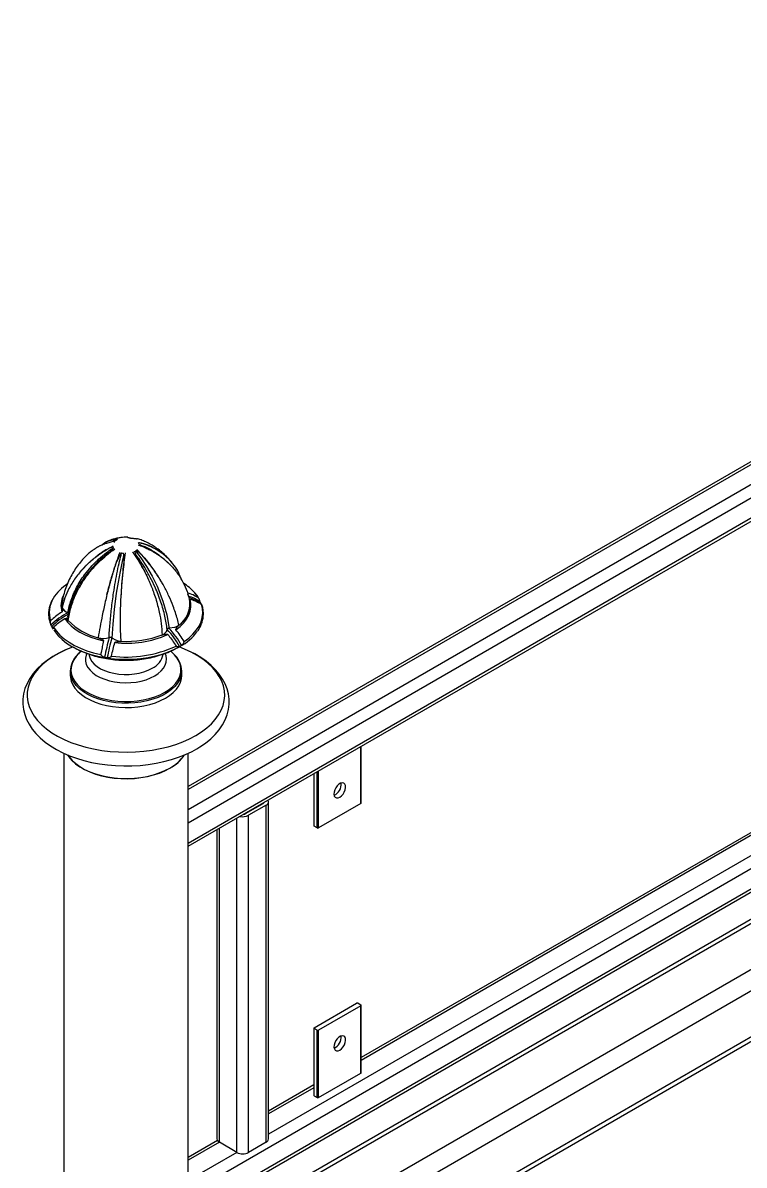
# Model space of a CAD drawing. Header units: millimetres. Extents: x 5333 to 11273, y -3184 to 1016.
# Drawn here: x 9164 to 9513, y -1237 to -684 of the extents above; entities that cross this region are included whole.
import ezdxf

# ---------------------------------------------------------------- set-up
doc = ezdxf.new("R2010")
doc.units = ezdxf.units.MM

# ---------------------------------------------------------------- blocks, each defined once
blk = doc.blocks.new('izometria')
for p, q in [((-1462.25, 2123.78), (-2981.76, 1246.59)), ((-1462.25, 2113.99), (-2981.76, 1236.79)), ((-2981.76, 1235.44), (-1463.35, 2111.99)), ((-1462.25, 1944.14), (-2981.76, 1066.95)), ((-1462.25, 1934.35), (-2981.76, 1057.15)), ((-2981.76, 1055.8), (-1463.35, 1932.35)), ((-1508.6, 1923.92), (-2942.86, 1095.94)), ((-1479.08, 1910.13), (-2981.76, 1042.65)), ((-1477.85, 1908.68), (-2981.76, 1040.49)), ((-1458.62, 1897.58), (-2981.76, 1018.28)), ((-1451.02, 1891.51), (-2981.76, 1007.83)), ((-2340.11, 1623.54), (-2981.76, 1253.12)), ((-2362.03, 1622.03), (-2981.76, 1264.27)), ((-2360.31, 1621.67), (-2981.76, 1262.92)), ((-3010.27, 1384.64), (-3010.56, 1384.84)), ((-3017.82, 1382.87), (-3017.28, 1382.93)), ((-3000.78, 1379.13), (-3002.38, 1379.84)), ((-2468.29, 1381.05), (-2897.92, 1133.03)), ((-2468.29, 1379.7), (-2897.92, 1131.68)), ((-3023.17, 1374.83), (-3023.48, 1374.55)), ((-2984.83, 1364.14), (-2986.47, 1368)), ((-3001.13, 1364.88), (-3001.19, 1365.02)), ((-2981.69, 1356.72), (-2981.96, 1357.48)), ((-3042.86, 1351.19), (-3042.86, 1351.17)), ((-3042.86, 1351.17), (-3042.86, 1351.17)), ((-2980.97, 1353.81), (-2980.96, 1353.79)), ((-2975.4, 1352.76), (-2976.66, 1353.7)), ((-2976.51, 1355.27), (-2976.56, 1355.35)), ((-2975.58, 1352.97), (-2975.67, 1353.1)), ((-2975.27, 1352.7), (-2975.37, 1352.79)), ((-3039.85, 1344.68), (-3039.85, 1344.7)), ((-3047.78, 1341.6), (-3047.24, 1340.59)), ((-2991.09, 1340.95), (-2991.31, 1340.92)), ((-2991.02, 1340.96), (-2991.09, 1340.95)), ((-2990.81, 1340.97), (-2991.02, 1340.96)), ((-2988.4, 1341.37), (-2990.81, 1340.97)), ((-2986.24, 1342.41), (-2986.25, 1342.44)), ((-2986.24, 1342.41), (-2986.24, 1342.41)), ((-3025.42, 1336.38), (-3025.42, 1336.35)), ((-3025.42, 1336.35), (-3025.42, 1336.35)), ((-3018.79, 1336.3), (-3018.95, 1336.4)), ((-3018.75, 1336.27), (-3018.79, 1336.3)), ((-3018.63, 1336.17), (-3018.75, 1336.27)), ((-3016.81, 1335.17), (-3018.63, 1336.17)), ((-3014.18, 1334.61), (-3014.18, 1334.64)), ((-2994.47, 1337.69), (-2994.47, 1337.66)), ((-2987, 1331.5), (-2986.6, 1331.69)), ((-3038.91, 1320.27), (-3038.91, 1318.18)), ((-2984.91, 1318.18), (-2984.91, 1320.27)), ((-2898.07, 1256.12), (-2898.07, 1283.75)), ((-2897.92, 1256.32), (-2897.92, 1283.84)), ((-3042.06, 1280.45), (-3042.06, 689.45)), ((-2981.76, 689.45), (-2981.76, 1280.46)), ((-2920.84, 1270.6), (-2920.84, 1245.3)), ((-2920.7, 1245.09), (-2920.7, 1270.69)), ((-2919.28, 1244.28), (-2919.28, 1271.5)), ((-2918.57, 1244.28), (-2918.57, 1271.91)), ((-2953.93, 1251.22), (-2945.44, 1256.12)), ((-2945.44, 1256.12), (-2945.44, 1256.4)), ((-2942.86, 1093.63), (-2942.86, 1256.94)), ((-2898.07, 1256.12), (-2918.57, 1244.28)), ((-2953.93, 1251.22), (-2953.93, 1251.5)), ((-2944.03, 1255.3), (-2952.52, 1250.41)), ((-2944.03, 1092), (-2944.03, 1255.3)), ((-2958.17, 1087.1), (-2958.17, 1249.05)), ((-2952.52, 1087.1), (-2952.52, 1250.41)), ((-2919.28, 1244.28), (-2920.7, 1245.09)), ((-2967.83, 1243.48), (-2967.83, 1093.63)), ((-2966.66, 1092), (-2966.66, 1244.15)), ((-2589.57, 1212.03), (-2884.69, 1041.66)), ((-2882.82, 1040.58), (-2587.69, 1210.95)), ((-2920.7, 1147.52), (-2900.19, 1159.36)), ((-2898.07, 1158.13), (-2918.57, 1146.29)), ((-2899.48, 1159.36), (-2898.07, 1158.54)), ((-2898.07, 1125.47), (-2898.07, 1158.13)), ((-2897.92, 1125.67), (-2897.92, 1158.33)), ((-2920.84, 1147.31), (-2920.84, 1114.65)), ((-2919.28, 1146.29), (-2920.7, 1147.11)), ((-2920.7, 1114.45), (-2920.7, 1147.11)), ((-2919.28, 1113.63), (-2919.28, 1146.29)), ((-2918.57, 1113.63), (-2918.57, 1146.29)), ((-2918.57, 1113.63), (-2898.07, 1125.47)), ((-2920.84, 1119.8), (-2942.86, 1107.09)), ((-2920.84, 1118.44), (-2942.86, 1105.73)), ((-2920.7, 1114.45), (-2919.28, 1113.63)), ((-2967.57, 1092.82), (-2981.76, 1084.63)), ((-2966.66, 1092), (-2981.76, 1083.28)), ((-2958.17, 1087.1), (-2966.66, 1092)), ((-2944.03, 1092), (-2952.52, 1087.1)), ((-2958.17, 1087.1), (-2981.76, 1073.48))]:
    blk.add_line(p, q)
at = {"flags": 128}
for points in [[(-3007.27, 1378.47), (-3004.72, 1375.14), (-3001.89, 1370.89), (-2999.21, 1366.23), (-2996.85, 1361.42), (-2994.02, 1354.2), (-2992.14, 1347.49), (-2991.02, 1340.96), (-2991.02, 1340.96), (-2991.02, 1340.96)], [(-3012.97, 1376.94), (-3013.79, 1373.37), (-3014.79, 1368.51), (-3015.75, 1363.27), (-3016.61, 1357.96), (-3017.64, 1350.15), (-3018.33, 1343.04), (-3018.75, 1336.27), (-3018.75, 1336.27), (-3018.75, 1336.27)], [(-2976.79, 1355.66), (-2978.18, 1357.65), (-2978.58, 1358.13)], [(-2987.73, 1340.29), (-2985.68, 1341.88), (-2983.94, 1343.58), (-2982.52, 1345.38), (-2981.46, 1347.26), (-2980.75, 1349.2), (-2980.41, 1351.16), (-2980.45, 1353.14), (-2980.85, 1355.1)], [(-2983.76, 1334.57), (-2981.47, 1336.26), (-2979.49, 1338.08), (-2977.83, 1340), (-2976.51, 1342.01), (-2975.55, 1344.09), (-2974.95, 1346.21), (-2974.72, 1348.35), (-2974.86, 1350.5), (-2975.38, 1352.62)], [(-3041.52, 1345.72), (-3040.17, 1343.9), (-3038.49, 1342.18), (-3036.49, 1340.57), (-3034.21, 1339.1), (-3031.66, 1337.78), (-3028.87, 1336.63), (-3025.89, 1335.66), (-3022.74, 1334.88)], [(-3039.85, 1344.68), (-3040.23, 1345.43), (-3040.33, 1346.27)], [(-3047.04, 1341.54), (-3045.64, 1339.55), (-3043.91, 1337.65), (-3041.85, 1335.86), (-3039.5, 1334.19), (-3036.86, 1332.68), (-3033.98, 1331.32), (-3030.88, 1330.13), (-3027.59, 1329.13), (-3024.14, 1328.32)], [(-3046.94, 1340.21), (-3046.28, 1339.21), (-3044.71, 1337.3), (-3042.84, 1335.5), (-3040.66, 1333.8), (-3038.21, 1332.24), (-3035.51, 1330.83), (-3032.58, 1329.57), (-3029.45, 1328.49), (-3026.15, 1327.59), (-3022.71, 1326.88), (-3019.17, 1326.37), (-3015.56, 1326.06), (-3011.91, 1325.95), (-3008.27, 1326.06), (-3004.66, 1326.37), (-3001.11, 1326.88), (-2997.68, 1327.59), (-2994.38, 1328.49), (-2991.25, 1329.57), (-2988.32, 1330.83), (-2985.61, 1332.24)], [(-2986.24, 1342.41), (-2987.18, 1341.85), (-2988.4, 1341.37)], [(-2986.24, 1342.41), (-2986.25, 1342.42), (-2986.25, 1342.44)], [(-2986.24, 1342.41), (-2986.24, 1342.41), (-2986.24, 1342.41), (-2986.24, 1342.41), (-2986.24, 1342.41), (-2986.24, 1342.41), (-2986.24, 1342.41), (-2986.24, 1342.41), (-2986.24, 1342.41)], [(-3014.18, 1334.61), (-3015.5, 1334.8), (-3016.81, 1335.17)], [(-3037.52, 1331.98), (-3037.9, 1331.86), (-3041.24, 1330.51), (-3044.41, 1328.99), (-3047.38, 1327.3), (-3050.13, 1325.46), (-3052.64, 1323.46), (-3054.89, 1321.33), (-3056.85, 1319.08), (-3058.5, 1316.72), (-3059.84, 1314.28), (-3060.84, 1311.78), (-3061.51, 1309.26), (-3061.86, 1306.73), (-3061.88, 1304.21), (-3061.59, 1301.71), (-3060.99, 1299.25), (-3060.09, 1296.83), (-3058.88, 1294.48), (-3057.37, 1292.19), (-3055.57, 1289.98), (-3053.48, 1287.86), (-3051.12, 1285.86), (-3048.49, 1283.98), (-3045.63, 1282.25), (-3042.55, 1280.66), (-3039.29, 1279.25), (-3035.85, 1278), (-3032.27, 1276.92), (-3028.57, 1276.03), (-3024.76, 1275.32), (-3020.88, 1274.8), (-3016.95, 1274.46), (-3012.99, 1274.31), (-3009.02, 1274.36), (-3005.07, 1274.59), (-3001.16, 1275.01), (-2997.32, 1275.62), (-2993.56, 1276.41), (-2989.91, 1277.39), (-2986.39, 1278.54), (-2983.03, 1279.87), (-2979.83, 1281.37), (-2977.59, 1282.59), (-2977.59, 1282.59), (-2976.05, 1283.51), (-2973.34, 1285.38), (-2970.86, 1287.39), (-2968.65, 1289.54), (-2966.73, 1291.81), (-2965.12, 1294.18), (-2963.83, 1296.63), (-2962.87, 1299.13), (-2962.24, 1301.65), (-2961.94, 1304.19), (-2961.96, 1306.71), (-2962.3, 1309.2), (-2962.94, 1311.65), (-2963.89, 1314.06), (-2965.13, 1316.41), (-2966.68, 1318.69), (-2968.52, 1320.89), (-2970.65, 1322.99), (-2973.05, 1324.98), (-2975.71, 1326.84), (-2978.6, 1328.55), (-2981.7, 1330.11), (-2985, 1331.51), (-2986.19, 1331.93)], [(-3037.66, 1331.93), (-3037.75, 1331.89), (-3041.12, 1330.52), (-3044.27, 1328.99), (-3047.18, 1327.31), (-3049.84, 1325.49), (-3052.21, 1323.55), (-3054.28, 1321.49), (-3056.04, 1319.34), (-3057.47, 1317.11), (-3058.56, 1314.82), (-3059.31, 1312.48), (-3059.71, 1310.12), (-3059.75, 1307.74), (-3059.44, 1305.37), (-3058.78, 1303.02), (-3057.77, 1300.71), (-3056.43, 1298.47), (-3054.75, 1296.3), (-3052.75, 1294.22), (-3050.46, 1292.24), (-3047.87, 1290.39), (-3045.02, 1288.67), (-3041.93, 1287.1), (-3038.61, 1285.69), (-3035.1, 1284.45), (-3031.41, 1283.39), (-3027.58, 1282.52), (-3023.64, 1281.84), (-3019.6, 1281.36), (-3015.51, 1281.07), (-3011.4, 1281), (-3007.28, 1281.13), (-3003.21, 1281.46), (-2999.19, 1281.99), (-2995.27, 1282.72), (-2991.47, 1283.64), (-2987.83, 1284.75), (-2984.36, 1286.03), (-2981.1, 1287.48), (-2978.06, 1289.09), (-2978.06, 1289.09)], [(-3033.5, 1329.91), (-3034.61, 1328.96), (-3036.08, 1327.38), (-3037.22, 1325.72), (-3038.03, 1323.99), (-3038.47, 1322.22), (-3038.57, 1320.43), (-3038.29, 1318.65), (-3037.67, 1316.89), (-3036.69, 1315.19), (-3035.38, 1313.57), (-3033.75, 1312.05), (-3031.83, 1310.64), (-3029.64, 1309.38), (-3027.21, 1308.27), (-3024.57, 1307.33), (-3021.76, 1306.57), (-3018.81, 1306.01), (-3015.78, 1305.65), (-3012.69, 1305.49), (-3009.59, 1305.54), (-3006.52, 1305.8), (-3003.52, 1306.26), (-3000.64, 1306.93), (-2997.91, 1307.77), (-2995.37, 1308.8), (-2993.06, 1309.99)], [(-3030.93, 1328.86), (-3031.26, 1328.02), (-3031.57, 1326.52), (-3031.52, 1325), (-3031.13, 1323.5), (-3030.39, 1322.04), (-3029.32, 1320.65), (-3027.95, 1319.36), (-3026.28, 1318.19), (-3024.36, 1317.15), (-3022.22, 1316.27), (-3019.9, 1315.56), (-3017.43, 1315.04), (-3014.86, 1314.72), (-3012.24, 1314.59), (-3009.62, 1314.66), (-3007.03, 1314.94), (-3004.53, 1315.42), (-3002.17, 1316.08), (-2999.98, 1316.92), (-2998, 1317.91)], [(-3029.89, 1328.45), (-3029.78, 1327.73), (-3029.3, 1326.31), (-3028.48, 1324.94), (-3027.34, 1323.65), (-3025.9, 1322.46), (-3024.19, 1321.4), (-3022.24, 1320.49), (-3020.08, 1319.74), (-3017.77, 1319.17), (-3015.35, 1318.8), (-3012.85, 1318.62), (-3010.34, 1318.65), (-3007.86, 1318.87), (-3005.46, 1319.3), (-3003.19, 1319.91), (-3001.08, 1320.7), (-2999.18, 1321.65)], [(-2998, 1317.91), (-2996.27, 1319.06), (-2994.82, 1320.32), (-2993.67, 1321.69), (-2992.85, 1323.13), (-2992.37, 1324.62), (-2992.24, 1326.14), (-2992.46, 1327.65), (-2992.89, 1328.86)], [(-2993.06, 1309.99), (-2991, 1311.33), (-2989.22, 1312.8), (-2987.75, 1314.37), (-2986.6, 1316.03), (-2985.8, 1317.76), (-2985.35, 1319.53), (-2985.26, 1321.32), (-2985.53, 1323.11), (-2986.16, 1324.86), (-2987.13, 1326.56), (-2988.44, 1328.18), (-2988.5, 1328.25)], [(-2988.5, 1328.25), (-2990.07, 1329.71), (-2990.32, 1329.91)], [(-2978.06, 1289.09), (-2975.28, 1290.84), (-2972.77, 1292.73), (-2970.54, 1294.73), (-2968.63, 1296.83), (-2967.03, 1299.02), (-2965.77, 1301.29), (-2964.84, 1303.6), (-2964.27, 1305.96), (-2964.05, 1308.33), (-2964.18, 1310.71), (-2964.67, 1313.07), (-2965.5, 1315.4), (-2966.68, 1317.68), (-2968.2, 1319.89), (-2970.03, 1322.02), (-2972.18, 1324.04), (-2974.63, 1325.96), (-2977.34, 1327.74), (-2980.32, 1329.39), (-2983.53, 1330.88), (-2986.17, 1331.93)], [(-3038.91, 1318.18), (-3038.84, 1317.07), (-3038.45, 1315.31), (-3037.71, 1313.58), (-3036.63, 1311.91), (-3035.23, 1310.33), (-3033.53, 1308.84), (-3031.54, 1307.48), (-3029.3, 1306.26), (-3026.83, 1305.19), (-3024.17, 1304.3), (-3021.35, 1303.58), (-3018.4, 1303.05), (-3015.37, 1302.72), (-3012.3, 1302.6), (-3009.22, 1302.67), (-3006.17, 1302.95), (-3003.2, 1303.43), (-3000.35, 1304.1), (-2997.64, 1304.95), (-2995.12, 1305.98), (-2992.82, 1307.16)], [(-2992.82, 1307.16), (-2990.77, 1308.49), (-2988.99, 1309.94), (-2987.51, 1311.51), (-2986.36, 1313.16), (-2985.53, 1314.87), (-2985.05, 1316.63), (-2984.91, 1318.18)], [(-2985.81, 1316.28), (-2985.9, 1316.09), (-2986.89, 1314.4), (-2988.21, 1312.8), (-2989.84, 1311.29), (-2991.76, 1309.89), (-2993.94, 1308.63), (-2996.36, 1307.53), (-2998.97, 1306.59), (-3001.76, 1305.82), (-3004.68, 1305.25), (-3007.69, 1304.87), (-3010.76, 1304.69), (-3013.84, 1304.72), (-3016.9, 1304.95), (-3019.89, 1305.37), (-3022.78, 1306), (-3025.52, 1306.8), (-3028.09, 1307.79), (-3030.45, 1308.93), (-3032.57, 1310.23), (-3034.42, 1311.65), (-3035.97, 1313.19), (-3037.21, 1314.82), (-3037.99, 1316.23)], [(-3040.27, 1279.61), (-3039.61, 1278.64), (-3038.16, 1276.96), (-3036.4, 1275.37), (-3034.35, 1273.9), (-3032.05, 1272.57), (-3029.5, 1271.38), (-3026.75, 1270.37), (-3023.83, 1269.53), (-3020.76, 1268.88), (-3017.59, 1268.43), (-3014.36, 1268.17), (-3011.1, 1268.12), (-3007.84, 1268.28), (-3004.64, 1268.63), (-3001.51, 1269.18), (-2998.52, 1269.93), (-2995.67, 1270.86), (-2993.02, 1271.96), (-2990.59, 1273.21)], [(-3040.05, 1279.51), (-3039.47, 1278.68), (-3038.03, 1277), (-3036.28, 1275.42), (-3034.24, 1273.96), (-3031.95, 1272.63), (-3029.41, 1271.46), (-3026.68, 1270.45), (-3023.77, 1269.61), (-3020.72, 1268.97), (-3017.57, 1268.51), (-3014.35, 1268.26), (-3011.1, 1268.21), (-3007.86, 1268.36), (-3004.67, 1268.71), (-3001.57, 1269.27), (-2998.58, 1270.01), (-2995.75, 1270.93), (-2993.12, 1272.02), (-2990.7, 1273.28)], [(-2908.33, 1259.17), (-2907.49, 1259.8), (-2906.73, 1260.66), (-2906.12, 1261.68), (-2905.69, 1262.77), (-2905.51, 1263.83), (-2905.57, 1264.76), (-2905.88, 1265.49), (-2906.4, 1265.95), (-2907.1, 1266.09), (-2907.91, 1265.91), (-2908.75, 1265.43), (-2909.55, 1264.68), (-2910.25, 1263.72), (-2910.78, 1262.66), (-2911.08, 1261.58), (-2911.15, 1260.57), (-2910.96, 1259.73), (-2910.54, 1259.13), (-2909.92, 1258.82), (-2909.16, 1258.84), (-2908.33, 1259.17)], [(-2908.31, 1136.7), (-2907.48, 1137.33), (-2906.72, 1138.19), (-2906.1, 1139.21), (-2905.68, 1140.29), (-2905.49, 1141.35), (-2905.56, 1142.29), (-2905.87, 1143.01), (-2906.39, 1143.47), (-2907.09, 1143.62), (-2907.89, 1143.44), (-2908.74, 1142.95), (-2909.54, 1142.2), (-2910.24, 1141.25), (-2910.76, 1140.19), (-2911.07, 1139.1), (-2911.14, 1138.09), (-2910.95, 1137.25), (-2910.53, 1136.65), (-2909.91, 1136.35), (-2909.15, 1136.36), (-2908.31, 1136.7)]]:
    blk.add_lwpolyline(points, dxfattribs=at)
for centre, radius, start, end in [((-3013.43, 1378.42), 6.1, 115.7911, 124.2041), ((-3011.84, 1374.33), 10.46, 78.2722, 84.1414), ((-3015.79, 1381.18), 2.61, 197.4922, 212.306), ((-3010.39, 1383.69), 6.1, 295.7918, 304.2034), ((-3008.02, 1380.93), 2.6, 17.467, 32.3312), ((-3011.98, 1387.78), 10.46, 258.2722, 264.1414), ((-3028.01, 1343.62), 22.51, 122.388, 148.3469), ((-2997.79, 1341.29), 25.54, 41.2268, 57.5565), ((-3032.43, 1351.98), 10.99, 152.3721, 196.6026), ((-2987.39, 1337.65), 19.74, 54.4652, 73.0746), ((-2987.07, 1336.88), 19.78, 54.4746, 73.5057), ((-3035.89, 1348.6), 13.19, 148.8136, 197.7863), ((-3032.51, 1352.56), 10.42, 168.5308, 187.372), ((-3038.9, 1352.6), 4.21, 199.8992, 255.0908), ((-3042.42, 1350.39), 0.896, 119.2031, 119.4287), ((-2993.92, 1352.96), 12.97, 306.0569, 4.1459), ((-3026.53, 1321.33), 30.34, 116.3169, 135.7026), ((-3026.22, 1320.63), 30.3, 117.1906, 135.7093), ((-3018.81, 1364.51), 28.84, 223.1504, 256.855), ((-2995.7, 1341.31), 3.85, 288.5584, 346.6441), ((-3021.83, 1312.09), 41.17, 29.2294, 43.4718), ((-3020.9, 1312.63), 41.17, 29.2294, 43.4718), ((-2997.15, 1353.73), 24.39, 298.2419, 324.3056), ((-3022.96, 1346.99), 10.92, 256.9623, 285.5855), ((-3025.41, 1336.35), 0.0119, 157.6394, 172.8334), ((-2926.14, 1309.57), 97.67, 164.0151, 169.7402), ((-2924.86, 1309.38), 97.67, 164.0151, 169.7402), ((-3011.76, 1382.91), 49.19, 263.4909, 294.0953), ((-3011.68, 1383.73), 49.09, 267.0278, 290.5582), ((-3014.22, 1334.62), 0.046, 343.2885, 347.2111), ((-3011.72, 1384.69), 57.63, 262.8578, 294.7283), ((-3003.02, 1330.04), 9.23, 294.5914, 349.9803), ((-3029.45, 1320.27), 9.45, 154.3843, 205.2677), ((-2994.31, 1320.27), 9.39, 334.8494, 26.1268), ((-2999.62, 1290.13), 19.07, 297.8842, 326.4422), ((-2999.52, 1290.1), 19.1, 297.8551, 326.8481), ((-2913.27, 1265.29), 5.62, 292.8655, 7.1398), ((-2945.93, 1257.12), 1.11, 295.9297, 338.861), ((-2944.63, 1256.92), 1.73, 290.2804, 28.5473), ((-2898.17, 1256.34), 0.251, 294.3726, 354.304), ((-2955.24, 1253.65), 2.76, 275.7223, 298.356), ((-2955.35, 1255.9), 6.19, 256.9698, 297.2987), ((-2920.59, 1245.32), 0.252, 185.72, 245.5994), ((-2918.93, 1244.96), 0.769, 242.6129, 297.3887), ((-2899.84, 1158.67), 0.769, 62.6129, 117.3887), ((-2898.15, 1158.33), 0.218, 290.7855, 69.2099), ((-2920.62, 1147.31), 0.218, 110.7855, 249.2099), ((-2918.93, 1146.97), 0.769, 242.6129, 297.3887), ((-2913.25, 1142.82), 5.62, 292.8664, 7.139), ((-2898.17, 1125.7), 0.251, 294.3726, 354.304), ((-2920.59, 1114.68), 0.252, 185.72, 245.5994), ((-2918.93, 1114.31), 0.769, 242.6129, 297.3887), ((-2965.83, 1093.83), 2.01, 185.6895, 245.6298), ((-2944.86, 1093.83), 2.01, 294.3743, 354.3046), ((-2955.34, 1092.56), 6.15, 242.6093, 297.3903)]:
    blk.add_arc(centre, radius, start, end)
for points, knots in [([(-3018.22, 1383.95), (-3018.36, 1383.92), (-3018.65, 1383.86), (-3019.22, 1383.71), (-3019.76, 1383.53), (-3020.29, 1383.34), (-3020.68, 1383.18), (-3021.06, 1383.01), (-3021.44, 1382.82), (-3021.8, 1382.63), (-3022.16, 1382.42), (-3022.63, 1382.13), (-3023.08, 1381.81), (-3023.43, 1381.54), (-3023.55, 1381.43), (-3023.57, 1381.42)], [0, 0, 0, 0, 0.07056, 0.141118, 0.282254, 0.352812, 0.423371, 0.493928, 0.56449, 0.635048, 0.705606, 0.776166, 0.917299, 0.987855, 1, 1, 1, 1]), ([(-3023.33, 1381.52), (-3023.2, 1381.64), (-3022.32, 1382.48), (-3020.45, 1383.27), (-3018.23, 1383.93), (-3016.86, 1383.97), (-3016.37, 1383.98)], [0, 0, 0, 0, 0.0738212, 0.4880508, 0.8155421, 1, 1, 1, 1]), ([(-3021.13, 1382.27), (-3020.46, 1382.49), (-3019.45, 1382.81), (-3018.06, 1383.15), (-3017.26, 1383.36), (-3016.86, 1383.47)], [0, 0, 0, 0, 0.497193, 0.749506, 1, 1, 1, 1]), ([(-3011.08, 1385.04), (-3011.36, 1385.06), (-3012.18, 1385.11), (-3013.6, 1385.03), (-3015.41, 1384.8), (-3017.61, 1384.29), (-3019.36, 1383.76), (-3020.38, 1383.29), (-3020.5, 1383.23)], [0, 0, 0, 0, 0.085345, 0.243131, 0.420069, 0.645117, 0.955374, 1, 1, 1, 1]), ([(-3016.09, 1383.91), (-3016.25, 1383.96), (-3016.57, 1384.07), (-3017.36, 1384.06), (-3017.9, 1383.99), (-3018.22, 1383.95)], [0, 0, 0, 0, 0.290907, 0.588288, 1, 1, 1, 1]), ([(-3011.06, 1385.06), (-3011.05, 1385.05), (-3011.04, 1385.03), (-3011.04, 1384.9), (-3010.86, 1384.79), (-3010.77, 1384.73)], [0, 0, 0, 0, 0.4971885, 0.7495032, 1, 1, 1, 1]), ([(-3010.38, 1384.67), (-3010.38, 1384.68), (-3010.42, 1384.73), (-3010.48, 1384.8), (-3010.55, 1384.84), (-3010.58, 1384.87)], [0, 0, 0, 0, 0.107108, 0.553528, 1, 1, 1, 1]), ([(-3009.71, 1384.57), (-3009.4, 1384.57), (-3008.77, 1384.57), (-3007.95, 1384.56), (-3007.4, 1384.49), (-3007.09, 1384.45)], [0, 0, 0, 0, 0.290905, 0.588291, 1, 1, 1, 1]), ([(-3007.09, 1384.45), (-3007.01, 1384.44), (-3006.85, 1384.41), (-3006.66, 1384.38), (-3006.54, 1384.34), (-3006.51, 1384.33)], [0, 0, 0, 0, 0.405088, 0.810162, 1, 1, 1, 1]), ([(-2989.07, 1372.05), (-2989.43, 1372.52), (-2990.43, 1373.83), (-2992.28, 1375.78), (-2994.53, 1377.87), (-2996.88, 1379.69), (-2999.25, 1381.25), (-3001.63, 1382.54), (-3004, 1383.54), (-3005.6, 1384.13), (-3006.45, 1384.32), (-3006.51, 1384.33)], [0, 0, 0, 0, 0.079883, 0.223947, 0.364267, 0.500371, 0.631752, 0.757906, 0.878407, 0.992672, 1, 1, 1, 1]), ([(-3028.36, 1378.54), (-3028.94, 1378.09), (-3030.33, 1376.97), (-3032.39, 1374.92), (-3034.54, 1372.46), (-3036.5, 1369.76), (-3038.26, 1366.88), (-3039.8, 1363.83), (-3041.13, 1360.53), (-3042.12, 1357.46), (-3042.52, 1355.43), (-3042.67, 1354.64)], [0, 0, 0, 0, 0.078529, 0.192242, 0.307913, 0.425164, 0.543672, 0.663172, 0.783442, 0.916753, 1, 1, 1, 1]), ([(-3039.98, 1348.53), (-3039.98, 1348.53), (-3039.88, 1350.45), (-3038.53, 1354.7), (-3036.02, 1360.83), (-3032.6, 1366.26), (-3028.88, 1370.84), (-3025.28, 1374.46), (-3021.75, 1377.47), (-3019.34, 1379.09), (-3018.32, 1379.77)], [0, 0, 0, 0, 0.000001, 0.172727, 0.34957, 0.537058, 0.663726, 0.791986, 0.912436, 1, 1, 1, 1]), ([(-3034.44, 1367.87), (-3033.19, 1369.27), (-3030.69, 1372.08), (-3026.5, 1375.59), (-3022.28, 1378.56), (-3019.46, 1380.12), (-3018.05, 1380.9)], [0, 0, 0, 0, 0.27819, 0.557087, 0.777587, 1, 1, 1, 1]), ([(-3023.05, 1378.14), (-3023.27, 1377.99), (-3023.71, 1377.68), (-3024.59, 1377.05), (-3025.45, 1376.41), (-3026.29, 1375.75), (-3026.92, 1375.25), (-3027.53, 1374.75), (-3028.14, 1374.24), (-3028.74, 1373.72), (-3029.32, 1373.2), (-3030.09, 1372.49), (-3030.84, 1371.78), (-3031.57, 1371.05), (-3032.11, 1370.49), (-3032.77, 1369.78), (-3033.56, 1368.91), (-3034.15, 1368.22), (-3034.44, 1367.87)], [0, 0, 0, 0, 0.050977, 0.101953, 0.203914, 0.254888, 0.305865, 0.356841, 0.407818, 0.45879, 0.509766, 0.560742, 0.662702, 0.713675, 0.764653, 0.815627, 0.907769, 1, 1, 1, 1]), ([(-3032.59, 1363.89), (-3031.45, 1365.52), (-3029.16, 1368.79), (-3025.28, 1372.95), (-3021.34, 1376.52), (-3018.69, 1378.45), (-3017.36, 1379.42)], [0, 0, 0, 0, 0.27819, 0.55709, 0.777587, 1, 1, 1, 1]), ([(-3028.38, 1378.56), (-3028.31, 1378.62), (-3028.1, 1378.79), (-3027.74, 1379.06), (-3027.15, 1379.48), (-3026.54, 1379.88), (-3025.92, 1380.25), (-3025.44, 1380.52), (-3024.96, 1380.78), (-3024.48, 1381.02), (-3023.82, 1381.32), (-3023.16, 1381.6), (-3022.48, 1381.85), (-3021.86, 1382.06), (-3021.41, 1382.19), (-3021.13, 1382.27)], [0, 0, 0, 0, 0.031141, 0.097424, 0.163706, 0.296283, 0.362567, 0.428848, 0.495131, 0.561413, 0.627694, 0.760276, 0.826558, 0.892839, 1, 1, 1, 1]), ([(-3018.28, 1380.4), (-3018.76, 1380.24), (-3019.72, 1379.91), (-3021.32, 1379.12), (-3022.41, 1378.5), (-3023.05, 1378.14)], [0, 0, 0, 0, 0.290908, 0.588294, 1, 1, 1, 1]), ([(-3021.98, 1375.85), (-3021.32, 1376.5), (-3020.32, 1377.49), (-3018.93, 1378.76), (-3018.31, 1379.45), (-3018, 1379.79)], [0, 0, 0, 0, 0.4972, 0.749517, 1, 1, 1, 1]), ([(-3021.15, 1357.28), (-3020.63, 1359.27), (-3019.58, 1363.26), (-3017.94, 1368.72), (-3016.33, 1373.63), (-3015.28, 1376.48), (-3014.75, 1377.91)], [0, 0, 0, 0, 0.27819, 0.55709, 0.777587, 1, 1, 1, 1]), ([(-3001.05, 1364.69), (-3001.88, 1366.44), (-3003.39, 1369.67), (-3005.96, 1374.14), (-3007.73, 1376.75), (-3008.62, 1378.07)], [0, 0, 0, 0, 0.372222, 0.684755, 1, 1, 1, 1]), ([(-3007.74, 1378.2), (-3007.58, 1377.73), (-3007.25, 1376.77), (-3006.47, 1375.16), (-3005.92, 1373.99), (-3005.6, 1373.31)], [0, 0, 0, 0, 0.290913, 0.588294, 1, 1, 1, 1]), ([(-3002.7, 1374.99), (-3003.37, 1375.64), (-3004.38, 1376.62), (-3005.77, 1377.89), (-3006.57, 1378.39), (-3006.96, 1378.65)], [0, 0, 0, 0, 0.497199, 0.749513, 1, 1, 1, 1]), ([(-2993.57, 1361.55), (-2994.59, 1363.3), (-2996.64, 1366.81), (-3000.01, 1371.49), (-3003.38, 1375.63), (-3005.61, 1377.98), (-3006.73, 1379.15)], [0, 0, 0, 0, 0.27819, 0.55709, 0.777589, 1, 1, 1, 1]), ([(-3001.84, 1381.42), (-3002.5, 1381.63), (-3003.5, 1381.94), (-3004.9, 1382.27), (-3005.52, 1382.31), (-3005.82, 1382.33)], [0, 0, 0, 0, 0.497191, 0.749503, 1, 1, 1, 1]), ([(-2989.39, 1370.57), (-2990.63, 1371.83), (-2993.14, 1374.37), (-2997.33, 1377.28), (-3001.54, 1379.59), (-3004.36, 1380.67), (-3005.78, 1381.21)], [0, 0, 0, 0, 0.27819, 0.557091, 0.777591, 1, 1, 1, 1]), ([(-3005.54, 1381.71), (-3005.07, 1381.45), (-3004.11, 1380.92), (-3002.51, 1380.11), (-3001.41, 1379.49), (-3000.78, 1379.13)], [0, 0, 0, 0, 0.290908, 0.588294, 1, 1, 1, 1]), ([(-2991.23, 1374.55), (-2992.38, 1375.59), (-2994.66, 1377.65), (-2998.55, 1379.9), (-3002.01, 1381.43), (-3004.13, 1382.02), (-3004.95, 1382.25)], [0, 0, 0, 0, 0.304339, 0.609452, 0.85068, 1, 1, 1, 1]), ([(-3004.84, 1381.33), (-3004.16, 1381.08), (-3002.1, 1380.33), (-2998.93, 1378.52), (-2996.29, 1376.84), (-2995.1, 1375.72), (-2994.96, 1375.6)], [0, 0, 0, 0, 0.180784, 0.555646, 0.949975, 1, 1, 1, 1]), ([(-2991.23, 1374.55), (-2991.38, 1374.7), (-2991.82, 1375.13), (-2992.44, 1375.69), (-2993.07, 1376.24), (-2993.56, 1376.64), (-2994.05, 1377.03), (-2994.73, 1377.54), (-2995.43, 1378.03), (-2996.15, 1378.5), (-2996.7, 1378.84), (-2997.26, 1379.18), (-2997.83, 1379.5), (-2998.6, 1379.92), (-2999.39, 1380.33), (-3000.2, 1380.71), (-3000.95, 1381.05), (-3001.5, 1381.28), (-3001.84, 1381.42)], [0, 0, 0, 0, 0.050972, 0.152935, 0.203907, 0.254886, 0.305861, 0.356836, 0.458797, 0.509771, 0.560749, 0.611726, 0.662701, 0.713673, 0.815637, 0.866611, 0.917586, 1, 1, 1, 1]), ([(-3000.78, 1379.13), (-3000.55, 1379.02), (-3000.11, 1378.8), (-2999.23, 1378.33), (-2998.37, 1377.85), (-2997.53, 1377.34), (-2996.91, 1376.94), (-2996.29, 1376.54), (-2995.69, 1376.12), (-2995.09, 1375.7), (-2994.5, 1375.26), (-2993.73, 1374.67), (-2992.98, 1374.05), (-2992.25, 1373.42), (-2991.72, 1372.93), (-2991.05, 1372.3), (-2990.26, 1371.52), (-2989.68, 1370.89), (-2989.39, 1370.57)], [0, 0, 0, 0, 0.050977, 0.101952, 0.203913, 0.254892, 0.305864, 0.356839, 0.407817, 0.458788, 0.509764, 0.56074, 0.6627, 0.713676, 0.764654, 0.815624, 0.90777, 1, 1, 1, 1]), ([(-3020.9, 1377.06), (-3021.77, 1376.37), (-3023.54, 1374.98), (-3026.25, 1372.46), (-3028.98, 1369.59), (-3031.29, 1366.74), (-3033.07, 1364.24), (-3034.58, 1361.9), (-3036.15, 1359.08), (-3037.79, 1355.54), (-3039.35, 1351.22), (-3039.98, 1348.06), (-3040.32, 1346.36)], [0, 0, 0, 0, 0.084525, 0.1724, 0.285704, 0.392495, 0.460923, 0.529993, 0.616464, 0.723279, 0.850853, 1, 1, 1, 1]), ([(-3032.59, 1363.89), (-3032.44, 1364.11), (-3032, 1364.78), (-3031.39, 1365.67), (-3030.75, 1366.54), (-3030.27, 1367.19), (-3029.77, 1367.83), (-3029.09, 1368.68), (-3028.39, 1369.51), (-3027.67, 1370.33), (-3027.12, 1370.94), (-3026.57, 1371.54), (-3026, 1372.14), (-3025.22, 1372.92), (-3024.43, 1373.68), (-3023.62, 1374.43), (-3022.88, 1375.09), (-3022.32, 1375.56), (-3021.98, 1375.85)], [0, 0, 0, 0, 0.050971, 0.152935, 0.20391, 0.254884, 0.30586, 0.356835, 0.458795, 0.509774, 0.560746, 0.611723, 0.662698, 0.713669, 0.815633, 0.866612, 0.917587, 1, 1, 1, 1]), ([(-3016.74, 1372.82), (-3016.82, 1372.57), (-3016.97, 1372.06), (-3017.29, 1371.03), (-3017.6, 1370), (-3017.91, 1368.96), (-3018.15, 1368.17), (-3018.38, 1367.39), (-3018.61, 1366.6), (-3018.84, 1365.81), (-3019.07, 1365.01), (-3019.37, 1363.95), (-3019.67, 1362.88), (-3019.96, 1361.81), (-3020.18, 1361.01), (-3020.45, 1359.99), (-3020.78, 1358.74), (-3021.03, 1357.77), (-3021.15, 1357.28)], [0, 0, 0, 0, 0.05098, 0.101953, 0.203915, 0.25489, 0.305864, 0.35684, 0.407815, 0.458792, 0.509764, 0.560741, 0.662703, 0.713678, 0.764655, 0.815627, 0.907769, 1, 1, 1, 1]), ([(-3020.03, 1336.47), (-3020.03, 1336.47), (-3020.16, 1338.55), (-3019.57, 1343.24), (-3018.99, 1350.48), (-3018.05, 1357.33), (-3017.05, 1363.48), (-3016.07, 1368.64), (-3015.07, 1373.3), (-3014.36, 1376.09), (-3014.04, 1377.35)], [0, 0, 0, 0, 0.000001, 0.172734, 0.345465, 0.53076, 0.656731, 0.782701, 0.90245, 1, 1, 1, 1]), ([(-3014.11, 1377.54), (-3014.42, 1377.12), (-3015.05, 1376.26), (-3015.87, 1374.66), (-3016.42, 1373.5), (-3016.74, 1372.82)], [0, 0, 0, 0, 0.290909, 0.588301, 1, 1, 1, 1]), ([(-3014.25, 1356.22), (-3014.13, 1358.27), (-3013.89, 1362.38), (-3013.38, 1368.01), (-3012.8, 1373.09), (-3012.39, 1376.03), (-3012.18, 1377.51)], [0, 0, 0, 0, 0.27819, 0.557087, 0.777587, 1, 1, 1, 1]), ([(-3012.77, 1372.21), (-3012.77, 1373.08), (-3012.78, 1374.4), (-3012.78, 1376.13), (-3012.96, 1376.96), (-3013.05, 1377.38)], [0, 0, 0, 0, 0.4972, 0.7495142, 1, 1, 1, 1]), ([(-2991.95, 1340.42), (-2991.95, 1340.42), (-2992.17, 1342.51), (-2992.96, 1346.9), (-2994.88, 1353.79), (-2997.37, 1360.12), (-3000.08, 1365.7), (-3002.71, 1370.29), (-3005.12, 1374.05), (-3006.69, 1376.12), (-3007.25, 1376.86)], [0, 0, 0, 0, 0.0000015, 0.176244, 0.3566884, 0.5479947, 0.6772419, 0.808113, 0.9310183, 1, 1, 1, 1]), ([(-3005.6, 1373.31), (-3005.46, 1373.08), (-3005.17, 1372.62), (-3004.61, 1371.67), (-3004.06, 1370.72), (-3003.53, 1369.75), (-3003.14, 1369.02), (-3002.76, 1368.28), (-3002.39, 1367.54), (-3002.02, 1366.79), (-3001.66, 1366.04), (-3001.19, 1365.03), (-3000.74, 1364.02), (-3000.31, 1363), (-2999.99, 1362.23), (-2999.59, 1361.24), (-2999.13, 1360.05), (-2998.79, 1359.1), (-2998.62, 1358.63)], [0, 0, 0, 0, 0.050977, 0.101951, 0.203914, 0.254889, 0.305864, 0.356839, 0.407816, 0.45879, 0.509764, 0.56074, 0.662702, 0.713676, 0.764653, 0.815626, 0.90777, 1, 1, 1, 1]), ([(-2993.57, 1361.55), (-2993.7, 1361.79), (-2994.1, 1362.5), (-2994.65, 1363.45), (-2995.21, 1364.39), (-2995.65, 1365.1), (-2996.08, 1365.8), (-2996.68, 1366.73), (-2997.29, 1367.66), (-2997.91, 1368.58), (-2998.38, 1369.26), (-2998.86, 1369.94), (-2999.35, 1370.62), (-3000, 1371.52), (-3000.67, 1372.41), (-3001.35, 1373.29), (-3001.96, 1374.08), (-3002.42, 1374.64), (-3002.7, 1374.99)], [0, 0, 0, 0, 0.0509736, 0.1529355, 0.2039104, 0.2548863, 0.3058612, 0.3568369, 0.4587973, 0.5097738, 0.5607485, 0.6117235, 0.6626994, 0.7136731, 0.8156373, 0.8666127, 0.9175871, 1, 1, 1, 1]), ([(-2986.07, 1367.05), (-2986.17, 1367.32), (-2986.73, 1368.86), (-2988.43, 1371.42), (-2990.3, 1373.5), (-2991.23, 1374.55)], [0, 0, 0, 0, 0.095184, 0.544456, 1, 1, 1, 1]), ([(-3034.44, 1367.87), (-3035.09, 1367.05), (-3037.03, 1364.58), (-3039.49, 1360.52), (-3041.66, 1355.76), (-3042.44, 1352.74), (-3042.84, 1351.22)], [0, 0, 0, 0, 0.156542, 0.470244, 0.733106, 1, 1, 1, 1]), ([(-3014.25, 1356.22), (-3014.24, 1356.49), (-3014.19, 1357.33), (-3014.13, 1358.44), (-3014.06, 1359.54), (-3014, 1360.37), (-3013.94, 1361.2), (-3013.86, 1362.3), (-3013.77, 1363.4), (-3013.67, 1364.49), (-3013.59, 1365.31), (-3013.51, 1366.13), (-3013.43, 1366.94), (-3013.31, 1368.01), (-3013.19, 1369.08), (-3013.05, 1370.15), (-3012.93, 1371.1), (-3012.83, 1371.78), (-3012.77, 1372.21)], [0, 0, 0, 0, 0.050971, 0.152936, 0.203909, 0.254884, 0.305862, 0.356836, 0.458795, 0.509775, 0.560747, 0.611722, 0.6627, 0.713672, 0.815638, 0.866613, 0.917588, 1, 1, 1, 1]), ([(-2989.39, 1370.57), (-2988.74, 1369.82), (-2986.79, 1367.58), (-2984.34, 1363.67), (-2982.17, 1358.81), (-2981.38, 1355.54), (-2980.99, 1353.9)], [0, 0, 0, 0, 0.156542, 0.470245, 0.733105, 1, 1, 1, 1]), ([(-3039.85, 1344.79), (-3039.69, 1345.86), (-3039.21, 1349.09), (-3037.75, 1353.95), (-3035.43, 1359.27), (-3033.54, 1362.34), (-3032.59, 1363.89)], [0, 0, 0, 0, 0.163703, 0.491836, 0.744157, 1, 1, 1, 1]), ([(-2986.29, 1342.48), (-2986.52, 1343.48), (-2987.22, 1346.49), (-2988.8, 1351.23), (-2991.03, 1356.63), (-2992.72, 1359.9), (-2993.57, 1361.55)], [0, 0, 0, 0, 0.163702, 0.491836, 0.744158, 1, 1, 1, 1]), ([(-3021.15, 1357.28), (-3021.42, 1356.16), (-3022.22, 1352.77), (-3023.34, 1347.52), (-3024.49, 1341.65), (-3025.08, 1338.18), (-3025.37, 1336.43)], [0, 0, 0, 0, 0.156542, 0.470243, 0.733105, 1, 1, 1, 1]), ([(-3014.23, 1334.71), (-3014.3, 1335.81), (-3014.52, 1339.13), (-3014.64, 1344.43), (-3014.55, 1350.55), (-3014.35, 1354.32), (-3014.25, 1356.22)], [0, 0, 0, 0, 0.163702, 0.491836, 0.744156, 1, 1, 1, 1]), ([(-2998.62, 1358.63), (-2998.24, 1357.54), (-2997.1, 1354.27), (-2995.77, 1349.09), (-2994.75, 1343.18), (-2994.55, 1339.58), (-2994.44, 1337.77)], [0, 0, 0, 0, 0.1565417, 0.4702444, 0.7331054, 1, 1, 1, 1]), ([(-2976.79, 1355.66), (-2977.63, 1356.17), (-2979.32, 1357.21), (-2981.3, 1357.88), (-2982.3, 1358.22)], [0, 0, 0, 0, 0.4951751, 1, 1, 1, 1]), ([(-2976.56, 1355.35), (-2976.65, 1355.53), (-2977.11, 1356.36), (-2977.75, 1357.25), (-2978.38, 1357.92), (-2978.46, 1358)], [0, 0, 0, 0, 0.198138, 0.902607, 1, 1, 1, 1]), ([(-2975.92, 1353.71), (-2976.01, 1354.08), (-2976.12, 1354.55), (-2976.38, 1355.1), (-2976.51, 1355.33), (-2976.62, 1355.5), (-2976.71, 1355.6), (-2976.77, 1355.64), (-2976.79, 1355.66)], [0, 0, 0, 0, 0.560941, 0.705311, 0.840743, 0.902158, 0.964184, 1, 1, 1, 1]), ([(-3047.31, 1355.27), (-3047.49, 1354.98), (-3048.06, 1354.05), (-3048.71, 1352.41), (-3049.25, 1350.38), (-3049.46, 1348.33), (-3049.35, 1346.29), (-3048.97, 1344.39), (-3048.5, 1343.21), (-3048.29, 1342.68)], [0, 0, 0, 0, 0.0728579, 0.2345304, 0.395139, 0.5547456, 0.7137131, 0.8725479, 1, 1, 1, 1]), ([(-3042.86, 1351.17), (-3042.81, 1350.75), (-3042.75, 1350.24), (-3042.73, 1349.56), (-3042.75, 1349.31), (-3042.79, 1349.12), (-3042.85, 1348.97), (-3042.9, 1348.89), (-3042.95, 1348.85), (-3042.97, 1348.84)], [0, 0, 0, 0, 0.60513, 0.732668, 0.820457, 0.907569, 0.944041, 0.980907, 1, 1, 1, 1]), ([(-3042.84, 1351.22), (-3042.84, 1351.22), (-3042.84, 1351.2), (-3042.85, 1351.19), (-3042.85, 1351.19), (-3042.86, 1351.19)], [0, 0, 0, 0, 0.295979, 0.690124, 1, 1, 1, 1]), ([(-3042.86, 1351.17), (-3042.86, 1351.17), (-3042.86, 1351.18), (-3042.86, 1351.19), (-3042.86, 1351.19)], [0, 0, 0, 0, 0.559943, 1, 1, 1, 1]), ([(-3042.86, 1351.17), (-3042.86, 1351.17), (-3042.86, 1351.17), (-3042.86, 1351.17), (-3042.86, 1351.17), (-3042.86, 1351.17), (-3042.86, 1351.17), (-3042.86, 1351.17), (-3042.86, 1351.17), (-3042.86, 1351.17)], [0, 0, 0, 0, 0.1256299, 0.2649584, 0.3905884, 0.4951467, 0.6207436, 0.7463736, 1, 1, 1, 1]), ([(-2980.96, 1353.79), (-2981.01, 1354.14), (-2981.08, 1354.56), (-2981.09, 1354.91), (-2981.07, 1355.02), (-2981.04, 1355.09), (-2980.98, 1355.12), (-2980.92, 1355.12), (-2980.87, 1355.11), (-2980.85, 1355.1)], [0, 0, 0, 0, 0.6051312, 0.732694, 0.8204565, 0.9075691, 0.944041, 0.9809069, 1, 1, 1, 1]), ([(-2980.99, 1353.9), (-2980.98, 1353.89), (-2980.98, 1353.87), (-2980.97, 1353.84), (-2980.97, 1353.82), (-2980.97, 1353.81)], [0, 0, 0, 0, 0.296016, 0.690141, 1, 1, 1, 1]), ([(-2980.96, 1353.79), (-2980.96, 1353.79), (-2980.97, 1353.8), (-2980.97, 1353.81), (-2980.97, 1353.81)], [0, 0, 0, 0, 0.559943, 1, 1, 1, 1]), ([(-2980.96, 1353.79), (-2980.96, 1353.79), (-2980.96, 1353.79), (-2980.96, 1353.79), (-2980.96, 1353.79), (-2980.96, 1353.79), (-2980.96, 1353.79), (-2980.96, 1353.79), (-2980.96, 1353.79), (-2980.96, 1353.79)], [0, 0, 0, 0, 0.125631, 0.26496, 0.390591, 0.516222, 0.620741, 0.746372, 1, 1, 1, 1]), ([(-2980.85, 1355.1), (-2980.02, 1354.83), (-2978.34, 1354.29), (-2976.56, 1353.38), (-2975.61, 1352.77), (-2975.38, 1352.62)], [0, 0, 0, 0, 0.424937, 0.855909, 1, 1, 1, 1]), ([(-2977.18, 1339.68), (-2977.12, 1339.76), (-2976.58, 1340.46), (-2975.85, 1341.85), (-2975.02, 1343.85), (-2974.53, 1345.89), (-2974.36, 1347.94), (-2974.52, 1349.98), (-2974.83, 1351.55), (-2975.18, 1352.42), (-2975.27, 1352.64)], [0, 0, 0, 0, 0.019672, 0.176765, 0.332972, 0.488136, 0.642359, 0.796024, 0.949607, 1, 1, 1, 1]), ([(-2975.74, 1353.17), (-2975.77, 1353.24), (-2975.85, 1353.39), (-2975.89, 1353.6), (-2975.92, 1353.71)], [0, 0, 0, 0, 0.490393, 1, 1, 1, 1]), ([(-2975.38, 1352.62), (-2975.36, 1352.61), (-2975.32, 1352.59), (-2975.26, 1352.57), (-2975.22, 1352.57), (-2975.24, 1352.62), (-2975.26, 1352.64)], [0, 0, 0, 0, 0.097175, 0.231289, 0.494866, 1, 1, 1, 1]), ([(-3048.45, 1344.58), (-3048.47, 1344.56), (-3048.51, 1344.51), (-3048.56, 1344.38), (-3048.62, 1344.03), (-3048.56, 1343.39), (-3048.37, 1342.85), (-3048.25, 1342.52)], [0, 0, 0, 0, 0.033533, 0.079897, 0.170945, 0.492572, 1, 1, 1, 1]), ([(-3042.97, 1348.84), (-3043.8, 1348.29), (-3045.48, 1347.2), (-3047.26, 1345.71), (-3048.21, 1344.8), (-3048.45, 1344.58)], [0, 0, 0, 0, 0.424926, 0.855898, 1, 1, 1, 1]), ([(-3047.04, 1341.54), (-3046.2, 1342.3), (-3044.5, 1343.84), (-3042.52, 1345.09), (-3041.52, 1345.72)], [0, 0, 0, 0, 0.495187, 1, 1, 1, 1]), ([(-3041.52, 1345.72), (-3041.5, 1345.73), (-3041.45, 1345.76), (-3041.35, 1345.78), (-3041.13, 1345.77), (-3040.59, 1345.49), (-3040.18, 1345.03), (-3039.85, 1344.68)], [0, 0, 0, 0, 0.021757, 0.051667, 0.109302, 0.311034, 1, 1, 1, 1]), ([(-3039.85, 1344.7), (-3039.85, 1344.72), (-3039.85, 1344.74), (-3039.85, 1344.77), (-3039.85, 1344.79), (-3039.85, 1344.79)], [0, 0, 0, 0, 0.418278, 0.841097, 1, 1, 1, 1]), ([(-3039.85, 1344.68), (-3039.85, 1344.68), (-3039.85, 1344.68), (-3039.85, 1344.68), (-3039.85, 1344.68), (-3039.85, 1344.68), (-3039.85, 1344.68), (-3039.85, 1344.68), (-3039.85, 1344.68), (-3039.85, 1344.68)], [0, 0, 0, 0, 0.257498, 0.389761, 0.502014, 0.614074, 0.726327, 0.887747, 1, 1, 1, 1]), ([(-3048.25, 1342.52), (-3048.19, 1342.4), (-3048.09, 1342.18), (-3047.98, 1341.93), (-3047.93, 1341.84), (-3047.91, 1341.79)], [0, 0, 0, 0, 0.378343, 0.683223, 1, 1, 1, 1]), ([(-3047.91, 1341.79), (-3047.82, 1341.67), (-3047.71, 1341.53), (-3047.45, 1341.44), (-3047.32, 1341.42), (-3047.2, 1341.44), (-3047.12, 1341.47), (-3047.06, 1341.52), (-3047.04, 1341.54)], [0, 0, 0, 0, 0.560935, 0.705304, 0.840744, 0.902159, 0.964184, 1, 1, 1, 1]), ([(-2991.53, 1340.86), (-2991.58, 1340.83), (-2991.72, 1340.77), (-2991.89, 1340.62), (-2991.93, 1340.49), (-2991.95, 1340.42)], [0, 0, 0, 0, 0.1983973, 0.5985343, 1, 1, 1, 1]), ([(-2991.31, 1340.92), (-2991.33, 1340.92), (-2991.41, 1340.9), (-2991.48, 1340.87), (-2991.53, 1340.86)], [0, 0, 0, 0, 0.262462, 1, 1, 1, 1]), ([(-2987.73, 1340.29), (-2987.74, 1340.31), (-2987.77, 1340.36), (-2987.78, 1340.47), (-2987.73, 1340.74), (-2987.23, 1341.48), (-2986.67, 1342), (-2986.24, 1342.41)], [0, 0, 0, 0, 0.0217415, 0.0516648, 0.109293, 0.3110087, 1, 1, 1, 1]), ([(-2983.76, 1334.57), (-2984.36, 1335.56), (-2985.59, 1337.57), (-2987.01, 1339.38), (-2987.73, 1340.29)], [0, 0, 0, 0, 0.495178, 1, 1, 1, 1]), ([(-2986.25, 1342.44), (-2986.26, 1342.44), (-2986.27, 1342.44), (-2986.28, 1342.46), (-2986.29, 1342.47), (-2986.29, 1342.48)], [0, 0, 0, 0, 0.418124, 0.841087, 1, 1, 1, 1]), ([(-2986.24, 1342.41), (-2986.24, 1342.41), (-2986.24, 1342.41), (-2986.24, 1342.41), (-2986.24, 1342.41), (-2986.24, 1342.41), (-2986.24, 1342.41), (-2986.24, 1342.41), (-2986.24, 1342.41), (-2986.24, 1342.41)], [0, 0, 0, 0, 0.2567252, 0.3886539, 0.4999021, 0.6115028, 0.7434314, 0.8887518, 1, 1, 1, 1]), ([(-3025.37, 1336.43), (-3025.37, 1336.42), (-3025.38, 1336.41), (-3025.4, 1336.39), (-3025.41, 1336.38), (-3025.42, 1336.38)], [0, 0, 0, 0, 0.296081, 0.690158, 1, 1, 1, 1]), ([(-3025.42, 1336.35), (-3025.42, 1336.36), (-3025.42, 1336.36), (-3025.42, 1336.37), (-3025.42, 1336.38)], [0, 0, 0, 0, 0.559788, 1, 1, 1, 1]), ([(-3025.42, 1336.35), (-3024.82, 1336.14), (-3024.09, 1335.9), (-3023.31, 1335.49), (-3023.04, 1335.32), (-3022.87, 1335.17), (-3022.77, 1335.04), (-3022.73, 1334.95), (-3022.74, 1334.9), (-3022.74, 1334.88)], [0, 0, 0, 0, 0.60512, 0.732679, 0.82045, 0.907566, 0.944041, 0.980915, 1, 1, 1, 1]), ([(-3025.42, 1336.35), (-3025.42, 1336.35), (-3025.42, 1336.35), (-3025.42, 1336.35), (-3025.42, 1336.35), (-3025.42, 1336.35), (-3025.42, 1336.35), (-3025.42, 1336.35), (-3025.42, 1336.35), (-3025.42, 1336.35)], [0, 0, 0, 0, 0.112253, 0.273673, 0.385926, 0.497986, 0.610239, 0.742502, 1, 1, 1, 1]), ([(-3022.74, 1334.88), (-3022.95, 1333.98), (-3023.38, 1332.19), (-3023.84, 1329.95), (-3024.08, 1328.65), (-3024.14, 1328.32)], [0, 0, 0, 0, 0.4249335, 0.8558945, 1, 1, 1, 1]), ([(-3019.16, 1336.48), (-3019.21, 1336.49), (-3019.38, 1336.53), (-3019.69, 1336.54), (-3019.91, 1336.49), (-3020.03, 1336.47)], [0, 0, 0, 0, 0.198473, 0.598563, 1, 1, 1, 1]), ([(-3018.95, 1336.4), (-3018.96, 1336.41), (-3019.03, 1336.44), (-3019.1, 1336.46), (-3019.16, 1336.48)], [0, 0, 0, 0, 0.262384, 1, 1, 1, 1]), ([(-3018.88, 1327.51), (-3018.65, 1328.63), (-3018.18, 1330.89), (-3017.62, 1332.98), (-3017.34, 1334.04)], [0, 0, 0, 0, 0.495183, 1, 1, 1, 1]), ([(-3017.34, 1334.04), (-3017.33, 1334.06), (-3017.31, 1334.11), (-3017.22, 1334.2), (-3016.94, 1334.35), (-3015.92, 1334.59), (-3014.94, 1334.6), (-3014.18, 1334.61)], [0, 0, 0, 0, 0.021738, 0.051653, 0.109289, 0.311022, 1, 1, 1, 1]), ([(-3014.18, 1334.64), (-3014.19, 1334.65), (-3014.21, 1334.66), (-3014.22, 1334.69), (-3014.23, 1334.7), (-3014.23, 1334.71)], [0, 0, 0, 0, 0.418232, 0.8411, 1, 1, 1, 1]), ([(-3014.18, 1334.61), (-3014.18, 1334.61), (-3014.18, 1334.61), (-3014.18, 1334.61), (-3014.18, 1334.61), (-3014.18, 1334.61), (-3014.18, 1334.61), (-3014.18, 1334.61), (-3014.18, 1334.61), (-3014.18, 1334.61)], [0, 0, 0, 0, 0.2536264, 0.3792564, 0.5048533, 0.6094116, 0.7350416, 0.8743701, 1, 1, 1, 1]), ([(-2994.47, 1337.66), (-2993.92, 1337.84), (-2993.25, 1338.06), (-2992.49, 1338.16), (-2992.2, 1338.18), (-2992, 1338.16), (-2991.84, 1338.11), (-2991.74, 1338.07), (-2991.7, 1338.03), (-2991.68, 1338.01)], [0, 0, 0, 0, 0.605119, 0.732699, 0.820455, 0.907581, 0.944053, 0.980915, 1, 1, 1, 1]), ([(-2994.44, 1337.77), (-2994.44, 1337.76), (-2994.45, 1337.74), (-2994.46, 1337.71), (-2994.47, 1337.69), (-2994.47, 1337.69)], [0, 0, 0, 0, 0.295983, 0.689757, 1, 1, 1, 1]), ([(-2994.47, 1337.66), (-2994.47, 1337.66), (-2994.47, 1337.66), (-2994.47, 1337.66), (-2994.47, 1337.66), (-2994.47, 1337.66), (-2994.47, 1337.66), (-2994.47, 1337.66), (-2994.47, 1337.66), (-2994.47, 1337.66)], [0, 0, 0, 0, 0.110658, 0.27126, 0.382269, 0.493278, 0.62421, 0.735219, 1, 1, 1, 1]), ([(-2991.68, 1338.01), (-2991.06, 1337.25), (-2989.81, 1335.73), (-2988.49, 1333.79), (-2987.78, 1332.63), (-2987.61, 1332.35)], [0, 0, 0, 0, 0.4249317, 0.8559024, 1, 1, 1, 1]), ([(-2984.97, 1332.73), (-2984.65, 1333.03), (-2984.25, 1333.4), (-2983.9, 1333.92), (-2983.78, 1334.15), (-2983.72, 1334.34), (-2983.71, 1334.47), (-2983.74, 1334.54), (-2983.76, 1334.57)], [0, 0, 0, 0, 0.560929, 0.70529, 0.84073, 0.902151, 0.964177, 1, 1, 1, 1]), ([(-3033.49, 1329.92), (-3033.57, 1329.86), (-3034.28, 1329.35), (-3035.38, 1328.27), (-3036.71, 1326.7), (-3037.54, 1325.47), (-3037.83, 1324.76), (-3037.88, 1324.62)], [0, 0, 0, 0, 0.039926, 0.337793, 0.635041, 0.930809, 1, 1, 1, 1]), ([(-3037, 1331.61), (-3036.58, 1331.38), (-3035.07, 1330.54), (-3032.33, 1329.36), (-3028.78, 1328.06), (-3025.08, 1327.01), (-3021.27, 1326.22), (-3017.35, 1325.7), (-3013.35, 1325.45), (-3009.29, 1325.49), (-3005.21, 1325.83), (-3001.1, 1326.48), (-2997.15, 1327.42), (-2993.41, 1328.62), (-2990.36, 1329.81), (-2988.58, 1330.71), (-2987.92, 1331.04)], [0, 0, 0, 0, 0.0287149, 0.1018954, 0.1761763, 0.2515893, 0.3280802, 0.4055386, 0.4838464, 0.5630381, 0.643234, 0.7245491, 0.8070516, 0.8820144, 0.9564062, 1, 1, 1, 1]), ([(-3024.14, 1328.32), (-3024.15, 1328.29), (-3024.15, 1328.23), (-3024.1, 1328.1), (-3023.86, 1327.82), (-3023.23, 1327.4), (-3022.62, 1327.13), (-3022.24, 1326.97)], [0, 0, 0, 0, 0.033531, 0.079875, 0.170913, 0.49256, 1, 1, 1, 1]), ([(-2985.97, 1324.68), (-2986.18, 1325.11), (-2986.68, 1326.1), (-2987.51, 1327.25), (-2988.2, 1327.93), (-2988.39, 1328.12)], [0, 0, 0, 0, 0.356666, 0.820039, 1, 1, 1, 1]), ([(-2987.61, 1332.35), (-2987.59, 1332.32), (-2987.55, 1332.27), (-2987.45, 1332.2), (-2987.15, 1332.09), (-2986.58, 1332.07), (-2986.16, 1332.15), (-2985.9, 1332.2)], [0, 0, 0, 0, 0.033539, 0.079905, 0.170935, 0.492577, 1, 1, 1, 1]), ([(-2985.9, 1332.2), (-2985.8, 1332.24), (-2985.6, 1332.31), (-2985.28, 1332.5), (-2985.08, 1332.66), (-2984.97, 1332.73)], [0, 0, 0, 0, 0.378331, 0.683198, 1, 1, 1, 1]), ([(-3022.24, 1326.97), (-3022.08, 1326.92), (-3021.78, 1326.83), (-3021.35, 1326.77), (-3021.09, 1326.77), (-3020.96, 1326.77)], [0, 0, 0, 0, 0.378292, 0.683156, 1, 1, 1, 1]), ([(-3020.96, 1326.77), (-3020.56, 1326.83), (-3020.05, 1326.89), (-3019.43, 1327.09), (-3019.18, 1327.2), (-3019.01, 1327.31), (-3018.92, 1327.4), (-3018.89, 1327.48), (-3018.88, 1327.51)], [0, 0, 0, 0, 0.560937, 0.705297, 0.840734, 0.902144, 0.964168, 1, 1, 1, 1])]:
    blk.add_open_spline(points, degree=3, knots=knots)

msp = doc.modelspace()

# ---------------------------------------------------------------- block references
msp.add_blockref('izometria', (12225.79, -2318.12))

doc.saveas('drawing.dxf')
